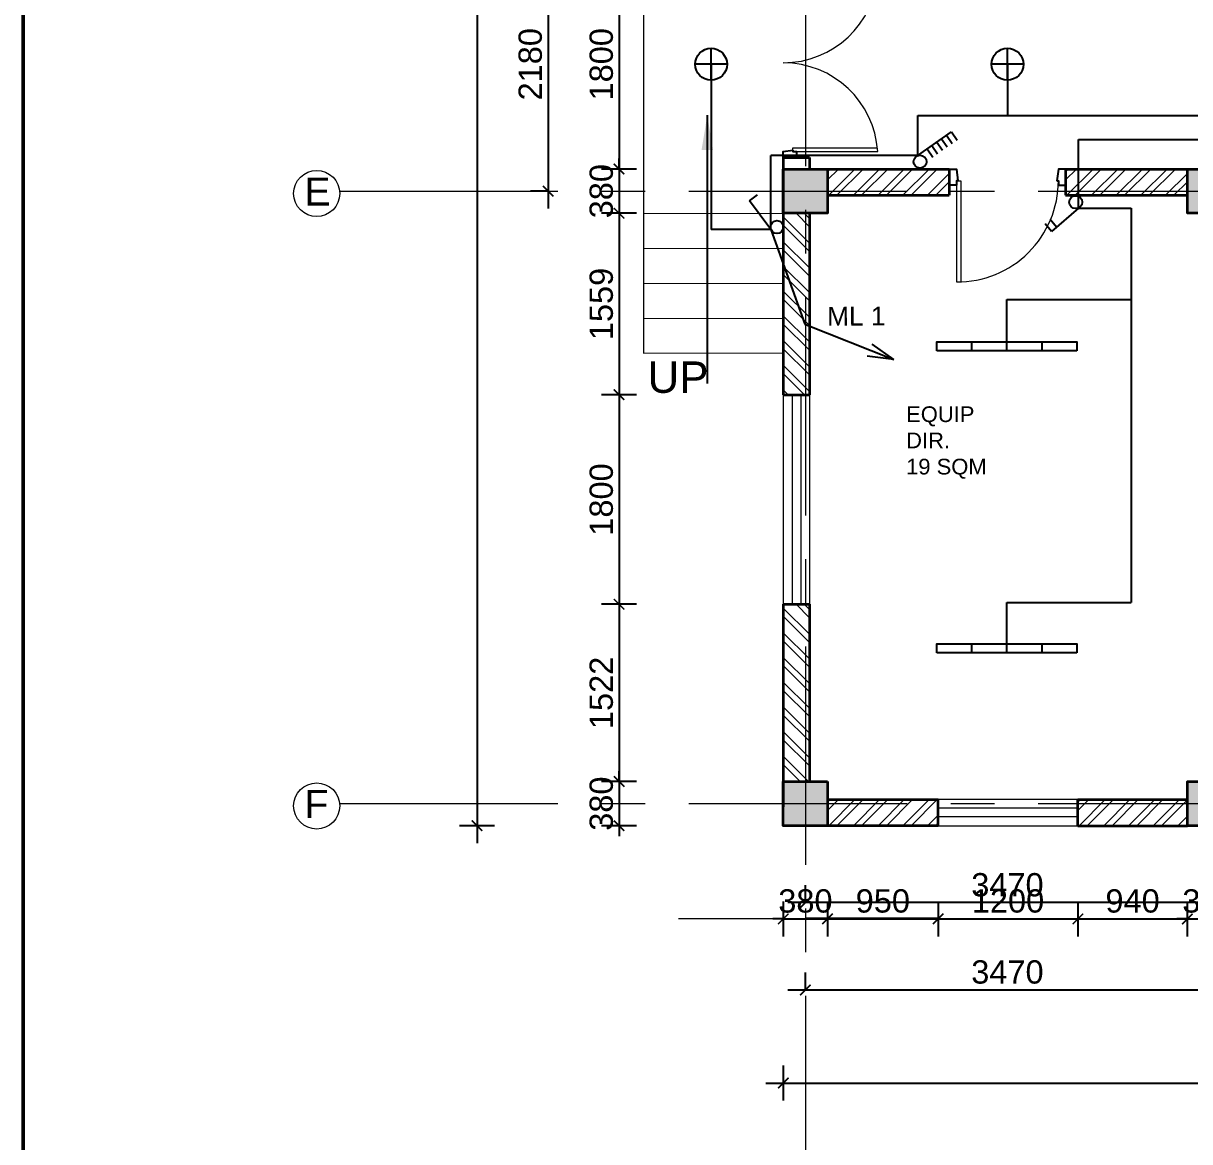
# Model space of a CAD drawing. Header units: inches. Extents: x 527934 to 2134587, y -408734 to 227304.
# Drawn here: x 1700562 to 1710578, y -154872 to -145267 of the extents above; entities that cross this region are included whole.
import ezdxf

# ---------------------------------------------------------------- set-up
doc = ezdxf.new("R2010")
doc.units = ezdxf.units.IN
doc.header["$MEASUREMENT"] = 0
doc.linetypes.add('CENTER', pattern=[2, 1.25, -0.25, 0.25, -0.25])
for name, color, linetype, lineweight in [('1 LIGHT N SWITCH', 3, 'Continuous', 25), ('6 LIGHT PT WIRING', 3, 'Continuous', 25), ('centre line', 1, 'CENTER', 9), ('dim', 253, 'Continuous', 9), ('door', 77, 'Continuous', 13), ('furniture', 253, 'Continuous', 5), ('hatch', 250, 'Continuous', 5), ('plinth', 5, 'Continuous', 9), ('sill', 253, 'Continuous', 13), ('stair steps', 54, 'Continuous', 20), ('text', 7, 'Continuous', 13), ('TITLE THICK', 7, 'Continuous', 50), ('wall - brick', 30, 'Continuous', 35), ('window', 1, 'Continuous', 15)]:
    doc.layers.add(name, color=color, linetype=linetype, lineweight=lineweight)
doc.styles.add('labelling', font='arial.ttf')
doc.styles.get("Standard").update_dxf_attribs({"font": 'arial.ttf'})
doc.styles.add('style1', font='arial.ttf')
doc.dimstyles.new('dim 100', dxfattribs={"dimtxt": 200, "dimasz": 90, "dimexe": 150, "dimexo": 150, "dimgap": 50, "dimtad": 1, "dimdec": 0, "dimzin": 0, "dimdsep": 46, "dimtxsty": 'Standard', "dimblk": 'ARCHTICK', "dimcen": 100, "dimdle": 150, "dimazin": 0, "dimtfac": 1, "dimtdec": 0, "dimtix": 1, "dimtmove": 2, "dimatfit": 3, "dimfxl": 150, "dimfxlon": 1, "dimtolj": 1, "dimtzin": 0, "dimarcsym": 0})

# ---------------------------------------------------------------- blocks, each defined once
blk = doc.blocks.new('Dd1')
at = {"layer": 'door'}
for p, q in [((6330587, 14339), (6330587, 13509)), ((6330599, 14377), (6330625, 14377)), ((6330625, 14377), (6330625, 13510))]:
    blk.add_line(p, q, dxfattribs=at)
at = {"layer": 'door', "lineweight": 25}
for points in [[(6330599, 14377), (6330587, 14377), (6330587, 14339), (6330524, 14339), (6330524, 14479), (6330587, 14479)], [(6331449, 14377), (6331461, 14377), (6331461, 14339), (6331524, 14339), (6331524, 14479), (6331461, 14479)]]:
    blk.add_lwpolyline(points, close=True, dxfattribs=at)
at = {"layer": 'door'}
blk.add_arc((6330593, 14377), 868, 269.6039, 0, dxfattribs=at)
blk = doc.blocks.new('_ArchTick')
at = {"color": 0, "linetype": 'ByBlock', "const_width": 0.15}
blk.add_lwpolyline([(-0.5, -0.5), (0.5, 0.5)], dxfattribs=at)
blk = doc.blocks.new('*D2359')
at = {"layer": 'Defpoints', "color": 0, "ltscale": 400}
for p in [(1707088, -144719), (1705678, -146519), (1707088, -146519)]:
    blk.add_point(p, dxfattribs=at)
at = {"layer": 'dim', "color": 0, "lineweight": -2, "ltscale": 400}
for p, q in [((1705678, -144569), (1705678, -146669)), ((1705828, -144719), (1705528, -144719)), ((1705828, -146519), (1705528, -146519))]:
    blk.add_line(p, q, dxfattribs=at)
at = {"layer": 'dim', "color": 0, "lineweight": -2, "ltscale": 400, "xscale": 90, "yscale": 90, "zscale": 90}
for p, rotation in [((1705678, -144719), 90), ((1705678, -146519), 270)]:
    blk.add_blockref('_ArchTick', p, dxfattribs=dict(at, rotation=rotation))
at = {"layer": 'dim', "color": 0, "ltscale": 400, "insert": (1705526, -145619), "char_height": 200, "attachment_point": 5, "rotation": 90}
blk.add_mtext('\\A1;1800', dxfattribs=at)
blk = doc.blocks.new('*D2360')
at = {"layer": 'Defpoints', "color": 0, "ltscale": 400}
for p in [(1707088, -146519), (1705678, -146899), (1707089, -146899)]:
    blk.add_point(p, dxfattribs=at)
at = {"layer": 'dim', "color": 0, "lineweight": -2, "ltscale": 400}
for p, q in [((1705678, -146519), (1705678, -146429)), ((1705828, -146519), (1705528, -146519)), ((1705678, -146519), (1705678, -146899)), ((1705828, -146899), (1705528, -146899)), ((1705678, -146899), (1705678, -146989))]:
    blk.add_line(p, q, dxfattribs=at)
at = {"layer": 'dim', "color": 0, "lineweight": -2, "ltscale": 400, "xscale": 90, "yscale": 90, "zscale": 90}
for p, rotation in [((1705678, -146519), 270), ((1705678, -146899), 90)]:
    blk.add_blockref('_ArchTick', p, dxfattribs=dict(at, rotation=rotation))
at = {"layer": 'dim', "color": 0, "ltscale": 400, "insert": (1705526, -146709), "char_height": 200, "attachment_point": 5, "rotation": 90}
blk.add_mtext('\\A1;380', dxfattribs=at)
blk = doc.blocks.new('*D2361')
at = {"layer": 'Defpoints', "color": 0, "ltscale": 400}
for p in [(1707088, -146899), (1705678, -148457), (1707088, -148457)]:
    blk.add_point(p, dxfattribs=at)
at = {"layer": 'dim', "color": 0, "lineweight": -2, "ltscale": 400}
for p, q in [((1705678, -146749), (1705678, -148607)), ((1705828, -146899), (1705528, -146899)), ((1705828, -148457), (1705528, -148457))]:
    blk.add_line(p, q, dxfattribs=at)
at = {"layer": 'dim', "color": 0, "lineweight": -2, "ltscale": 400, "xscale": 90, "yscale": 90, "zscale": 90}
for p, rotation in [((1705678, -146899), 90), ((1705678, -148457), 270)]:
    blk.add_blockref('_ArchTick', p, dxfattribs=dict(at, rotation=rotation))
at = {"layer": 'dim', "color": 0, "ltscale": 400, "insert": (1705526, -147678), "char_height": 200, "attachment_point": 5, "rotation": 90}
blk.add_mtext('\\A1;1559', dxfattribs=at)
blk = doc.blocks.new('*D2362')
at = {"layer": 'Defpoints', "color": 0, "ltscale": 400}
for p in [(1707088, -148457), (1705678, -150257), (1707088, -150257)]:
    blk.add_point(p, dxfattribs=at)
at = {"layer": 'dim', "color": 0, "lineweight": -2, "ltscale": 400}
for p, q in [((1705678, -148307), (1705678, -150407)), ((1705828, -148457), (1705528, -148457)), ((1705828, -150257), (1705528, -150257))]:
    blk.add_line(p, q, dxfattribs=at)
at = {"layer": 'dim', "color": 0, "lineweight": -2, "ltscale": 400, "xscale": 90, "yscale": 90, "zscale": 90}
for p, rotation in [((1705678, -148457), 90), ((1705678, -150257), 270)]:
    blk.add_blockref('_ArchTick', p, dxfattribs=dict(at, rotation=rotation))
at = {"layer": 'dim', "color": 0, "ltscale": 400, "insert": (1705526, -149357), "char_height": 200, "attachment_point": 5, "rotation": 90}
blk.add_mtext('\\A1;1800', dxfattribs=at)
blk = doc.blocks.new('*D2363')
at = {"layer": 'Defpoints', "color": 0, "ltscale": 400}
for p in [(1707088, -150257), (1705678, -151779), (1707088, -151779)]:
    blk.add_point(p, dxfattribs=at)
at = {"layer": 'dim', "color": 0, "lineweight": -2, "ltscale": 400}
for p, q in [((1705678, -150107), (1705678, -151929)), ((1705828, -150257), (1705528, -150257)), ((1705828, -151779), (1705528, -151779))]:
    blk.add_line(p, q, dxfattribs=at)
at = {"layer": 'dim', "color": 0, "lineweight": -2, "ltscale": 400, "xscale": 90, "yscale": 90, "zscale": 90}
for p, rotation in [((1705678, -150257), 90), ((1705678, -151779), 270)]:
    blk.add_blockref('_ArchTick', p, dxfattribs=dict(at, rotation=rotation))
at = {"layer": 'dim', "color": 0, "ltscale": 400, "insert": (1705526, -151018), "char_height": 200, "attachment_point": 5, "rotation": 90}
blk.add_mtext('\\A1;1522', dxfattribs=at)
blk = doc.blocks.new('*D2364')
at = {"layer": 'Defpoints', "color": 0, "ltscale": 400}
for p in [(1707088, -151779), (1705678, -152159), (1707088, -152159)]:
    blk.add_point(p, dxfattribs=at)
at = {"layer": 'dim', "color": 0, "lineweight": -2, "ltscale": 400}
for p, q in [((1705678, -151779), (1705678, -151689)), ((1705828, -151779), (1705528, -151779)), ((1705678, -151779), (1705678, -152159)), ((1705828, -152159), (1705528, -152159)), ((1705678, -152159), (1705678, -152249))]:
    blk.add_line(p, q, dxfattribs=at)
at = {"layer": 'dim', "color": 0, "lineweight": -2, "ltscale": 400, "xscale": 90, "yscale": 90, "zscale": 90}
for p, rotation in [((1705678, -151779), 270), ((1705678, -152159), 90)]:
    blk.add_blockref('_ArchTick', p, dxfattribs=dict(at, rotation=rotation))
at = {"layer": 'dim', "color": 0, "ltscale": 400, "insert": (1705526, -151969), "char_height": 200, "attachment_point": 5, "rotation": 90}
blk.add_mtext('\\A1;380', dxfattribs=at)
blk = doc.blocks.new('*D1982')
at = {"layer": 'Defpoints', "color": 0, "ltscale": 400}
for p in [(1705068, -144529), (1705068, -146709), (1705068, -146709)]:
    blk.add_point(p, dxfattribs=at)
at = {"layer": 'dim', "color": 0, "lineweight": -2, "ltscale": 400}
for p, q in [((1705068, -144379), (1705068, -146859)), ((1705068, -144529), (1704918, -144529)), ((1705068, -146709), (1704918, -146709))]:
    blk.add_line(p, q, dxfattribs=at)
at = {"layer": 'dim', "color": 0, "lineweight": -2, "ltscale": 400, "xscale": 90, "yscale": 90, "zscale": 90}
for p, rotation in [((1705068, -144529), 90), ((1705068, -146709), 270)]:
    blk.add_blockref('_ArchTick', p, dxfattribs=dict(at, rotation=rotation))
at = {"layer": 'dim', "color": 0, "ltscale": 400, "insert": (1704916, -145619), "char_height": 200, "attachment_point": 5, "rotation": 90}
blk.add_mtext('\\A1;2180', dxfattribs=at)
blk = doc.blocks.new('*D1983')
at = {"layer": 'Defpoints', "color": 0, "ltscale": 400}
for p in [(1717878, -132629), (1704458, -152159), (1717878, -152159)]:
    blk.add_point(p, dxfattribs=at)
at = {"layer": 'dim', "color": 0, "lineweight": -2, "ltscale": 400}
for p, q in [((1704458, -132479), (1704458, -152309)), ((1704608, -132629), (1704308, -132629)), ((1704608, -152159), (1704308, -152159))]:
    blk.add_line(p, q, dxfattribs=at)
at = {"layer": 'dim', "color": 0, "lineweight": -2, "ltscale": 400, "xscale": 90, "yscale": 90, "zscale": 90}
for p, rotation in [((1704458, -132629), 90), ((1704458, -152159), 270)]:
    blk.add_blockref('_ArchTick', p, dxfattribs=dict(at, rotation=rotation))
at = {"layer": 'dim', "color": 0, "ltscale": 400, "insert": (1704306, -142394), "char_height": 200, "attachment_point": 5, "rotation": 90}
blk.add_mtext('\\A1;19530', dxfattribs=at)
blk = doc.blocks.new('*D2365')
at = {"layer": 'Defpoints', "color": 0, "ltscale": 400}
for p in [(1707088, -152159), (1707468, -152159), (1707468, -152959)]:
    blk.add_point(p, dxfattribs=at)
at = {"layer": 'dim', "color": 0, "lineweight": -2, "ltscale": 400}
for p, q in [((1707088, -152809), (1707088, -153109)), ((1707468, -152809), (1707468, -153109)), ((1707088, -152959), (1706998, -152959)), ((1707088, -152959), (1707468, -152959)), ((1707468, -152959), (1707558, -152959))]:
    blk.add_line(p, q, dxfattribs=at)
at = {"layer": 'dim', "color": 0, "lineweight": -2, "ltscale": 400, "xscale": 90, "yscale": 90, "zscale": 90}
blk.add_blockref('_ArchTick', (1707088, -152959), dxfattribs=at)
at = {"layer": 'dim', "color": 0, "lineweight": -2, "ltscale": 400, "xscale": 90, "yscale": 90, "zscale": 90, "rotation": 180}
blk.add_blockref('_ArchTick', (1707468, -152959), dxfattribs=at)
at = {"layer": 'dim', "color": 0, "ltscale": 400, "insert": (1707278, -152806), "char_height": 200, "attachment_point": 5}
blk.add_mtext('\\A1;380', dxfattribs=at)
blk = doc.blocks.new('*D2366')
at = {"layer": 'Defpoints', "color": 0, "ltscale": 400}
for p in [(1707468, -152159), (1708418, -152159), (1708418, -152959)]:
    blk.add_point(p, dxfattribs=at)
at = {"layer": 'dim', "color": 0, "lineweight": -2, "ltscale": 400}
for p, q in [((1707468, -152809), (1707468, -153109)), ((1708418, -152809), (1708418, -153109)), ((1707318, -152959), (1708568, -152959))]:
    blk.add_line(p, q, dxfattribs=at)
at = {"layer": 'dim', "color": 0, "lineweight": -2, "ltscale": 400, "xscale": 90, "yscale": 90, "zscale": 90, "rotation": 180}
blk.add_blockref('_ArchTick', (1707468, -152959), dxfattribs=at)
at = {"layer": 'dim', "color": 0, "lineweight": -2, "ltscale": 400, "xscale": 90, "yscale": 90, "zscale": 90}
blk.add_blockref('_ArchTick', (1708418, -152959), dxfattribs=at)
at = {"layer": 'dim', "color": 0, "ltscale": 400, "insert": (1707943, -152806), "char_height": 200, "attachment_point": 5}
blk.add_mtext('\\A1;950', dxfattribs=at)
blk = doc.blocks.new('*D2367')
at = {"layer": 'Defpoints', "color": 0, "ltscale": 400}
for p in [(1708418, -152159), (1709618, -152159), (1709618, -152959)]:
    blk.add_point(p, dxfattribs=at)
at = {"layer": 'dim', "color": 0, "lineweight": -2, "ltscale": 400}
for p, q in [((1708418, -152809), (1708418, -153109)), ((1709618, -152809), (1709618, -153109)), ((1708268, -152959), (1709768, -152959))]:
    blk.add_line(p, q, dxfattribs=at)
at = {"layer": 'dim', "color": 0, "lineweight": -2, "ltscale": 400, "xscale": 90, "yscale": 90, "zscale": 90, "rotation": 180}
blk.add_blockref('_ArchTick', (1708418, -152959), dxfattribs=at)
at = {"layer": 'dim', "color": 0, "lineweight": -2, "ltscale": 400, "xscale": 90, "yscale": 90, "zscale": 90}
blk.add_blockref('_ArchTick', (1709618, -152959), dxfattribs=at)
at = {"layer": 'dim', "color": 0, "ltscale": 400, "insert": (1709018, -152806), "char_height": 200, "attachment_point": 5}
blk.add_mtext('\\A1;1200', dxfattribs=at)
blk = doc.blocks.new('*D2368')
at = {"layer": 'Defpoints', "color": 0, "ltscale": 400}
for p in [(1709618, -152159), (1710558, -152159), (1710558, -152959)]:
    blk.add_point(p, dxfattribs=at)
at = {"layer": 'dim', "color": 0, "lineweight": -2, "ltscale": 400}
for p, q in [((1709618, -152809), (1709618, -153109)), ((1710558, -152809), (1710558, -153109)), ((1709468, -152959), (1710708, -152959))]:
    blk.add_line(p, q, dxfattribs=at)
at = {"layer": 'dim', "color": 0, "lineweight": -2, "ltscale": 400, "xscale": 90, "yscale": 90, "zscale": 90, "rotation": 180}
blk.add_blockref('_ArchTick', (1709618, -152959), dxfattribs=at)
at = {"layer": 'dim', "color": 0, "lineweight": -2, "ltscale": 400, "xscale": 90, "yscale": 90, "zscale": 90}
blk.add_blockref('_ArchTick', (1710558, -152959), dxfattribs=at)
at = {"layer": 'dim', "color": 0, "ltscale": 400, "insert": (1710088, -152806), "char_height": 200, "attachment_point": 5}
blk.add_mtext('\\A1;940', dxfattribs=at)
blk = doc.blocks.new('*D2369')
at = {"layer": 'Defpoints', "color": 0, "ltscale": 400}
for p in [(1710558, -152159), (1710938, -152159), (1710938, -152959)]:
    blk.add_point(p, dxfattribs=at)
at = {"layer": 'dim', "color": 0, "lineweight": -2, "ltscale": 400}
for p, q in [((1710558, -152809), (1710558, -153109)), ((1710938, -152809), (1710938, -153109)), ((1710558, -152959), (1710468, -152959)), ((1710558, -152959), (1710938, -152959)), ((1710938, -152959), (1711028, -152959))]:
    blk.add_line(p, q, dxfattribs=at)
at = {"layer": 'dim', "color": 0, "lineweight": -2, "ltscale": 400, "xscale": 90, "yscale": 90, "zscale": 90}
blk.add_blockref('_ArchTick', (1710558, -152959), dxfattribs=at)
at = {"layer": 'dim', "color": 0, "lineweight": -2, "ltscale": 400, "xscale": 90, "yscale": 90, "zscale": 90, "rotation": 180}
blk.add_blockref('_ArchTick', (1710938, -152959), dxfattribs=at)
at = {"layer": 'dim', "color": 0, "ltscale": 400, "insert": (1710748, -152806), "char_height": 200, "attachment_point": 5}
blk.add_mtext('\\A1;380', dxfattribs=at)
blk = doc.blocks.new('*D1985')
at = {"layer": 'Defpoints', "color": 0, "ltscale": 400}
for p in [(1707278, -153569), (1710748, -153569), (1710748, -153569)]:
    blk.add_point(p, dxfattribs=at)
at = {"layer": 'dim', "color": 0, "lineweight": -2, "ltscale": 400}
for p, q in [((1707278, -153569), (1707278, -153419)), ((1710748, -153569), (1710748, -153419)), ((1707128, -153569), (1710898, -153569))]:
    blk.add_line(p, q, dxfattribs=at)
at = {"layer": 'dim', "color": 0, "lineweight": -2, "ltscale": 400, "xscale": 90, "yscale": 90, "zscale": 90, "rotation": 180}
blk.add_blockref('_ArchTick', (1707278, -153569), dxfattribs=at)
at = {"layer": 'dim', "color": 0, "lineweight": -2, "ltscale": 400, "xscale": 90, "yscale": 90, "zscale": 90}
blk.add_blockref('_ArchTick', (1710748, -153569), dxfattribs=at)
at = {"layer": 'dim', "color": 0, "ltscale": 400, "insert": (1709013, -153416), "char_height": 200, "attachment_point": 5}
blk.add_mtext('\\A1;3470', dxfattribs=at)
blk = doc.blocks.new('*D1987')
at = {"layer": 'Defpoints', "color": 0, "ltscale": 400}
for p in [(1707088, -151969), (1742476, -151969), (1742476, -154369)]:
    blk.add_point(p, dxfattribs=at)
at = {"layer": 'dim', "color": 0, "lineweight": -2, "ltscale": 400}
for p, q in [((1707088, -154219), (1707088, -154519)), ((1742476, -154219), (1742476, -154519)), ((1706938, -154369), (1742626, -154369))]:
    blk.add_line(p, q, dxfattribs=at)
at = {"layer": 'dim', "color": 0, "lineweight": -2, "ltscale": 400, "xscale": 90, "yscale": 90, "zscale": 90, "rotation": 180}
blk.add_blockref('_ArchTick', (1707088, -154369), dxfattribs=at)
at = {"layer": 'dim', "color": 0, "lineweight": -2, "ltscale": 400, "xscale": 90, "yscale": 90, "zscale": 90}
blk.add_blockref('_ArchTick', (1742476, -154369), dxfattribs=at)
at = {"layer": 'dim', "color": 0, "ltscale": 400, "insert": (1724782, -154216), "char_height": 200, "attachment_point": 5}
blk.add_mtext('\\A1;35388', dxfattribs=at)
blk = doc.blocks.new('*D2495')
at = {"layer": 'Defpoints', "color": 0, "ltscale": 400}
for p in [(1707278, -152819), (1707278, -152819), (1710748, -152819)]:
    blk.add_point(p, dxfattribs=at)
at = {"layer": 'furniture', "color": 0, "lineweight": -2, "ltscale": 400}
for p, q in [((1707278, -152819), (1707278, -152669)), ((1710748, -152819), (1710748, -152669)), ((1710898, -152819), (1707128, -152819))]:
    blk.add_line(p, q, dxfattribs=at)
at = {"layer": 'furniture', "color": 0, "lineweight": -2, "ltscale": 400, "xscale": 90, "yscale": 90, "zscale": 90, "rotation": 180}
blk.add_blockref('_ArchTick', (1707278, -152819), dxfattribs=at)
at = {"layer": 'furniture', "color": 0, "lineweight": -2, "ltscale": 400, "xscale": 90, "yscale": 90, "zscale": 90}
blk.add_blockref('_ArchTick', (1710748, -152819), dxfattribs=at)
at = {"layer": 'furniture', "color": 0, "ltscale": 400, "insert": (1709013, -152667), "char_height": 200, "attachment_point": 5}
blk.add_mtext('\\A1;3470', dxfattribs=at)
blk = doc.blocks.new('1x36 TL MO')
at = {"color": 3}
for p, q in [((11329249, 640104.8), (11330289.8, 640104.8)), ((11329507.4, 640104.8), (11329507.4, 640038.1)), ((11329768.8, 640104.8), (11329768.8, 640038.1)), ((11330030.3, 640104.8), (11330030.3, 640038.1))]:
    blk.add_line(p, q, dxfattribs=at)
blk.add_lwpolyline([(11330289.8, 640104.8), (11330289.8, 640038.1), (11329249, 640038.1), (11329249, 640104.8)], dxfattribs=at)
blk = doc.blocks.new('dome')
at = {"color": 3}
for p, q in [((542951, 234900), (542951, 235175)), ((543088, 235037), (542814, 235037))]:
    blk.add_line(p, q, dxfattribs=at)
blk.add_circle((542951, 235037), 137, dxfattribs=at)
blk = doc.blocks.new('6 gang')
at = {"color": 3}
for p, q in [((536267.1, 248161.2), (536405.9, 248393.3)), ((536385.7, 248359.4), (536441.6, 248325.7)), ((536405.9, 248393.3), (536461.9, 248359.5)), ((536325.3, 248258.5), (536381.3, 248224.7)), ((536345.2, 248291.7), (536401.2, 248258)), ((536365.3, 248325.7), (536421.2, 248292)), ((536305.1, 248224.6), (536361, 248190.9))]:
    blk.add_line(p, q, dxfattribs=at)
blk.add_circle((536297.4, 248129.1), 42.7, dxfattribs=at)
blk = doc.blocks.new('2 GANG')
at = {"color": 3}
for p, q in [((546996.5, 231907.1), (547117.2, 232109)), ((547117.2, 232109), (547173.2, 232075.3)), ((547094.6, 232071.2), (547150.6, 232037.5))]:
    blk.add_line(p, q, dxfattribs=at)
blk.add_circle((547026.8, 231875), 42.7, dxfattribs=at)
blk = doc.blocks.new('one gang')
at = {"color": 3}
for p, q in [((546568.2, 231598.6), (546688.9, 231800.5)), ((546688.9, 231800.5), (546744.9, 231766.8))]:
    blk.add_line(p, q, dxfattribs=at)
blk.add_circle((546598.5, 231566.5), 42.7, dxfattribs=at)
blk = doc.blocks.new('*U1924')
at = {"color": 3}
for p, q in [((-181347.92, -126936.6), (-181360.04, -126920.06)), ((-181360.04, -126920.06), (-181357.92, -126925.37)), ((-181360.04, -126920.06), (-181355.67, -126923.72)), ((-181326.36, -126938.56), (-181347.92, -126936.6))]:
    blk.add_line(p, q, dxfattribs=at)

msp = doc.modelspace()

# ---------------------------------------------------------------- hatches: boundary and pattern name
at = {"layer": 'hatch', "lineweight": 5, "ltscale": 400}
h = msp.add_hatch(dxfattribs=at)
h.set_pattern_fill('ANSI32', color=256, scale=400)
h.set_pattern_definition([(45, (-796829.92, -115225.44), (-106.066017, 106.066017), []), (45, (-796759.21, -115225.44), (-106.066017, 106.066017), [])])
h.paths.add_polyline_path([(1707468.1, -146743.6), (1707468.1, -146518.6), (1708513.1, -146518.6), (1708513.1, -146743.6)])
h = msp.add_hatch(dxfattribs=at)
h.set_pattern_fill('ANSI32', color=256, scale=400)
h.set_pattern_definition([(45, (-794784.92, -115225.44), (-106.066017, 106.066017), []), (45, (-794714.21, -115225.44), (-106.066017, 106.066017), [])])
h.paths.add_polyline_path([(1709513.1, -146743.6), (1709513.1, -146518.6), (1710558.1, -146518.6), (1710558.1, -146743.6)])
h = msp.add_hatch(dxfattribs=at)
h.set_pattern_fill('ANSI32', color=256, scale=400, angle=-90)
h.set_pattern_definition([(315, (1738598.89, 2357384.75), (106.066017, 106.066017), []), (315, (1738598.89, 2357314.04), (106.066017, 106.066017), [])])
h.paths.add_polyline_path([(1707088.1, -146898.6), (1707313.1, -146898.6), (1707313.1, -148457.1), (1707088.1, -148457.1)])
h = msp.add_hatch(dxfattribs=at)
h.set_pattern_fill('ANSI32', color=256, scale=400, angle=-90)
h.set_pattern_definition([(315, (1738598.89, 2354026.25), (106.066017, 106.066017), []), (315, (1738598.89, 2353955.54), (106.066017, 106.066017), [])])
h.paths.add_polyline_path([(1707088.1, -150257.1), (1707313.1, -150257.1), (1707313.1, -151778.6), (1707088.1, -151778.6)])
h = msp.add_hatch(dxfattribs=at)
h.set_pattern_fill('ANSI32', color=256, scale=400)
h.set_pattern_definition([(45, (-796829.92, -120640.44), (-106.066017, 106.066017), []), (45, (-796759.21, -120640.44), (-106.066017, 106.066017), [])])
h.paths.add_polyline_path([(1707468.1, -152158.6), (1707468.1, -151933.6), (1708418.1, -151933.6), (1708418.1, -152158.6)])
h = msp.add_hatch(dxfattribs=at)
h.set_pattern_fill('ANSI32', color=256, scale=400)
h.set_pattern_definition([(45, (-794679.92, -120640.44), (-106.066017, 106.066017), []), (45, (-794609.21, -120640.44), (-106.066017, 106.066017), [])])
h.paths.add_polyline_path([(1709618.1, -152158.6), (1709618.1, -151933.6), (1710558.1, -151933.6), (1710558.1, -152158.6)])
at = {"layer": 'plinth', "ltscale": 400}
h = msp.add_hatch(color=0, dxfattribs=at)
h.dxf.hatch_style = 1
h.paths.add_polyline_path([(1707468.1, -139078.6), (1707468.1, -139458.6), (1707088.1, -139458.6), (1707088.1, -139078.6)])
h.paths.add_polyline_path([(1710938.1, -139078.6), (1710938.1, -139458.6), (1710558.1, -139458.6), (1710558.1, -139078.6)])
h.paths.add_polyline_path([(1714408.1, -139078.6), (1714408.1, -139458.6), (1714028.1, -139458.6), (1714028.1, -139078.6)])
h.paths.add_polyline_path([(1717878.1, -137478.6), (1717878.1, -137858.6), (1717498.1, -137858.6), (1717498.1, -137478.6)])
h.paths.add_polyline_path([(1717878.1, -132628.6), (1717878.1, -133008.6), (1717498.1, -133008.6), (1717498.1, -132628.6)])
h.paths.add_polyline_path([(1721348.1, -132628.6), (1721348.1, -133008.6), (1720968.1, -133008.6), (1720968.1, -132628.6)])
h.paths.add_polyline_path([(1724818.1, -132628.6), (1724818.1, -133008.6), (1724438.1, -133008.6), (1724438.1, -132628.6)])
h.paths.add_polyline_path([(1728288.1, -132628.6), (1728288.1, -133008.6), (1727908.1, -133008.6), (1727908.1, -132628.6)])
h.paths.add_polyline_path([(1728288.1, -137478.6), (1728288.1, -137858.6), (1727908.1, -137858.6), (1727908.1, -137478.6)])
h.paths.add_polyline_path([(1721348.1, -139078.6), (1721348.1, -139458.6), (1720968.1, -139458.6), (1720968.1, -139078.6)])
h.paths.add_polyline_path([(1724818.1, -139078.6), (1724818.1, -139458.6), (1724438.1, -139458.6), (1724438.1, -139078.6)])
h.paths.add_polyline_path([(1728288.1, -139078.6), (1728288.1, -139458.6), (1727908.1, -139458.6), (1727908.1, -139078.6)])
h.paths.add_polyline_path([(1731758.1, -139078.6), (1731758.1, -139458.6), (1731378.1, -139458.6), (1731378.1, -139078.6)])
h.paths.add_polyline_path([(1735233.1, -139078.6), (1735233.1, -139458.6), (1734853.1, -139458.6), (1734853.1, -139078.6)])
h.paths.add_polyline_path([(1735233.1, -144338.6), (1735233.1, -144718.6), (1734853.1, -144718.6), (1734853.1, -144338.6)])
h.paths.add_polyline_path([(1731758.1, -144338.6), (1731758.1, -144718.6), (1731378.1, -144718.6), (1731378.1, -144338.6)])
h.paths.add_polyline_path([(1728288.1, -144338.6), (1728288.1, -144718.6), (1727908.1, -144718.6), (1727908.1, -144338.6)])
h.paths.add_polyline_path([(1724818.1, -144338.6), (1724818.1, -144718.6), (1724438.1, -144718.6), (1724438.1, -144338.6)])
h.paths.add_polyline_path([(1717878.1, -139078.6), (1717878.1, -139458.6), (1717498.1, -139458.6), (1717498.1, -139078.6)])
h.paths.add_polyline_path([(1714408.1, -144338.6), (1714408.1, -144718.6), (1714028.1, -144718.6), (1714028.1, -144338.6)])
h.paths.add_polyline_path([(1710938.1, -144338.6), (1710938.1, -144718.6), (1710558.1, -144718.6), (1710558.1, -144338.6)])
h.paths.add_polyline_path([(1707468.1, -144338.6), (1707468.1, -144718.6), (1707088.1, -144718.6), (1707088.1, -144338.6)])
h.paths.add_polyline_path([(1707468.1, -146518.6), (1707468.1, -146898.6), (1707088.1, -146898.6), (1707088.1, -146518.6)])
h.paths.add_polyline_path([(1710938.1, -146518.6), (1710938.1, -146898.6), (1710558.1, -146898.6), (1710558.1, -146518.6)])
h.paths.add_polyline_path([(1714408.1, -146518.6), (1714408.1, -146898.6), (1714028.1, -146898.6), (1714028.1, -146518.6)])
h.paths.add_polyline_path([(1717878.1, -146518.6), (1717878.1, -146898.6), (1717498.1, -146898.6), (1717498.1, -146518.6)])
h.paths.add_polyline_path([(1721348.1, -146518.6), (1721348.1, -146898.6), (1720968.1, -146898.6), (1720968.1, -146518.6)])
h.paths.add_polyline_path([(1724818.1, -146518.6), (1724818.1, -146898.6), (1724438.1, -146898.6), (1724438.1, -146518.6)])
h.paths.add_polyline_path([(1728288.1, -146518.6), (1728288.1, -146898.6), (1727908.1, -146898.6), (1727908.1, -146518.6)])
h.paths.add_polyline_path([(1731758.1, -146518.6), (1731758.1, -146898.6), (1731378.1, -146898.6), (1731378.1, -146518.6)])
h.paths.add_polyline_path([(1735233.1, -146518.6), (1735233.1, -146898.6), (1734853.1, -146898.6), (1734853.1, -146518.6)])
h.paths.add_polyline_path([(1735233.1, -151778.6), (1735233.1, -152158.6), (1734853.1, -152158.6), (1734853.1, -151778.6)])
h.paths.add_polyline_path([(1731758.1, -151778.6), (1731758.1, -152158.6), (1731378.1, -152158.6), (1731378.1, -151778.6)])
h.paths.add_polyline_path([(1728288.1, -151778.6), (1728288.1, -152158.6), (1727908.1, -152158.6), (1727908.1, -151778.6)])
h.paths.add_polyline_path([(1724818.1, -151778.6), (1724818.1, -152158.6), (1724438.1, -152158.6), (1724438.1, -151778.6)])
h.paths.add_polyline_path([(1721348.1, -151778.6), (1721348.1, -152158.6), (1720968.1, -152158.6), (1720968.1, -151778.6)])
h.paths.add_polyline_path([(1717878.1, -151778.6), (1717878.1, -152158.6), (1717498.1, -152158.6), (1717498.1, -151778.6)])
h.paths.add_polyline_path([(1714408.1, -151778.6), (1714408.1, -152158.6), (1714028.1, -152158.6), (1714028.1, -151778.6)])
h.paths.add_polyline_path([(1710938.1, -151778.6), (1710938.1, -152158.6), (1710558.1, -152158.6), (1710558.1, -151778.6)])
h.paths.add_polyline_path([(1707468.1, -151778.6), (1707468.1, -152158.6), (1707088.1, -152158.6), (1707088.1, -151778.6)])
edge = h.paths.add_edge_path()
edge.add_line((1717878.1, -139078.6), (1717128.1, -139078.6))

# ---------------------------------------------------------------- linework, layer by layer
at = {"layer": '6 LIGHT PT WIRING', "ltscale": 400}
for p, q in [((1706468, -145618.6), (1706468, -147037.3)), ((1709013.1, -145618.6), (1709013.1, -146059.5)), ((1708244.1, -146401.9), (1708244.1, -146059.5)), ((1708244.1, -146059.5), (1726363.1, -146059.5)), ((1709623.5, -146855.5), (1709623.5, -146264)), ((1709623.5, -146264), (1713145, -146264)), ((1706980.4, -147037.3), (1706980.4, -146401.9)), ((1708244.1, -146401.9), (1706980.4, -146401.9)), ((1709623.5, -146855.5), (1710075, -146855.5)), ((1710075, -146855.5), (1710075, -150240.5)), ((1706980.4, -147037.3), (1706468, -147037.3)), ((1709008.1, -148041.3), (1709008.1, -147638)), ((1709008.1, -147638), (1710075, -147638)), ((1709008.1, -150636.3), (1709008.1, -150240.5)), ((1709008.1, -150240.5), (1710075, -150240.5))]:
    msp.add_line(p, q, dxfattribs=at)
at = {"layer": 'centre line', "ltscale": 1500}
for p, q in [((1707278.1, -129618.6), (1707278.1, -155358.6)), ((1703278.1, -146708.6), (1746006.6, -146708.6)), ((1703278.1, -151968.6), (1746006.6, -151968.6))]:
    msp.add_line(p, q, dxfattribs=at)
at = {"layer": 'dim', "ltscale": 400}
msp.add_line((1707468.1, -152958.6), (1706187.4, -152958.6), dxfattribs=at)
at = {"layer": 'dim'}
for centre in [(1703080.9, -146729), (1703080.9, -151989)]:
    msp.add_circle(centre, 198.2, dxfattribs=at)
at = {"layer": 'door'}
for p, q in [((1707171, -146336.6), (1707896.3, -146336.6)), ((1707171, -146357.7), (1707171, -146336.6)), ((1707171, -146367.4), (1707898.8, -146367.4))]:
    msp.add_line(p, q, dxfattribs=at)
at = {"layer": 'door', "lineweight": 25}
msp.add_lwpolyline([(1707171, -146357.7), (1707171, -146367.4), (1707201.8, -146367.4), (1707201.8, -146418.6), (1707088.1, -146418.6), (1707088.1, -146367.4)], close=True, dxfattribs=at)
at = {"layer": 'door'}
for centre, start, end in [((1707088.1, -144794), 270, 356.38797), ((1707088.1, -146418.6), 3.61203, 90)]:
    msp.add_arc(centre, 812.3, start, end, dxfattribs=at)
at = {"layer": 'sill'}
for p, q in [((1707088.1, -148457.1), (1707088.1, -150257.1)), ((1707313.1, -148457.1), (1707313.1, -150257.1)), ((1709618.1, -151933.6), (1708418.1, -151933.6)), ((1708418.1, -152158.6), (1709618.1, -152158.6))]:
    msp.add_line(p, q, dxfattribs=at)
at = {"layer": 'stair steps'}
for points in [[(1707088.1, -144718.6), (1705888.1, -144718.6), (1705888.1, -146901.1), (1707088.1, -146898.6)], [(1705888.1, -146901.1), (1705888.1, -148101.1), (1707090.6, -148098.6)], [(1705888.1, -147201.1), (1707088.7, -147198.6)], [(1705888.7, -147501.1), (1707089.4, -147498.6)], [(1705889.4, -147801.1), (1707090, -147798.6)]]:
    msp.add_lwpolyline(points, dxfattribs=at)
at = {"layer": 'TITLE THICK'}
msp.add_lwpolyline([(1700561.6, -126600.9), (1746761.6, -126600.9), (1746761.6, -159840.9), (1700561.6, -159840.9)], close=True, dxfattribs=at)
at = {"layer": 'wall - brick'}
for p, q in [((1707088.1, -146418.6), (1707088.1, -146518.6)), ((1707088.1, -146418.6), (1707313.1, -146418.6)), ((1707313.1, -146418.6), (1707313.1, -146518.6)), ((1707088.1, -146518.6), (1707088.1, -148457.1)), ((1707088.1, -146518.6), (1708513.1, -146518.6)), ((1708513.1, -146518.6), (1708513.1, -146743.6)), ((1709513.1, -146518.6), (1710558.1, -146518.6)), ((1709513.1, -146518.6), (1709513.1, -146743.6)), ((1709546.3, -146518.6), (1711983.1, -146518.6)), ((1707468.1, -146743.6), (1708513.1, -146743.6)), ((1709513.1, -146743.6), (1710558.1, -146743.6)), ((1709623.1, -146743.6), (1710558.1, -146743.6)), ((1707313.1, -146898.6), (1707313.1, -148457.1)), ((1707088.1, -148457.1), (1707313.1, -148457.1)), ((1707088.1, -150257.1), (1707088.1, -151995.6)), ((1707088.1, -150257.1), (1707313.1, -150257.1)), ((1707313.1, -150257.1), (1707313.1, -151778.6)), ((1707468.1, -151933.6), (1708418.1, -151933.6)), ((1708418.1, -152158.6), (1708418.1, -151933.6)), ((1709618.1, -151933.6), (1710558.1, -151933.6)), ((1709618.1, -152158.6), (1709618.1, -151933.6)), ((1708418.1, -152158.6), (1707468.1, -152158.6)), ((1709618.1, -152158.6), (1710558.1, -152158.6)), ((1708418.1, -152958.6), (1707278.1, -152958.6))]:
    msp.add_line(p, q, dxfattribs=at)
for points in [[(1707468.1, -146518.6), (1707468.1, -146898.6), (1707088.1, -146898.6), (1707088.1, -146518.6)], [(1710938.1, -146518.6), (1710938.1, -146898.6), (1710558.1, -146898.6), (1710558.1, -146518.6)], [(1707468.1, -151778.6), (1707468.1, -152158.6), (1707088.1, -152158.6), (1707088.1, -151778.6)], [(1710938.1, -151778.6), (1710938.1, -152158.6), (1710558.1, -152158.6), (1710558.1, -151778.6)]]:
    msp.add_lwpolyline(points, close=True, dxfattribs=at)
at = {"layer": 'window'}
for p, q in [((1707163.1, -148457.1), (1707163.1, -150257.1)), ((1707238.1, -148457.1), (1707238.1, -150257.1)), ((1709618.1, -152008.6), (1708418.1, -152008.6)), ((1709618.1, -152083.6), (1708418.1, -152083.6))]:
    msp.add_line(p, q, dxfattribs=at)

# ---------------------------------------------------------------- block references
at = {"layer": '1 LIGHT N SWITCH'}
for p in [(1163517, -380656), (1166062.2, -380656)]:
    msp.add_blockref('dome', p, dxfattribs=at)
at = {"layer": '1 LIGHT N SWITCH', "zscale": 1.3}
for name, p, xscale, yscale, rotation in [('6 gang', (940143.1, -156986.6), 1.299999999659799, 1.299999999755528, 335.956857427357), ('one gang', (1713037.2, -918708.7), 1.299999999750981, 1.300000000410364, 67.48575846869406), ('2 GANG', (2479700, -87453.2), 1.299999999546147, 1.300000000017462, 161.4357410435986)]:
    msp.add_blockref(name, p, dxfattribs=dict(at, xscale=xscale, yscale=yscale, rotation=rotation))
at = {"layer": '1 LIGHT N SWITCH', "color": 3, "xscale": 1.154999999329448, "yscale": 1.154999999329448, "zscale": 1.155, "rotation": 180}
for p in [(14794891.1, 591241.2), (14794891.1, 588646.2)]:
    msp.add_blockref('1x36 TL MO', p, dxfattribs=at)
at = {"layer": '6 LIGHT PT WIRING', "color": 3, "xscale": -39.99999999998463, "yscale": 40, "zscale": 40.00000000000001, "rotation": 284.5979908637959}
msp.add_blockref('*U1924', (4792583.1, 8151594.5), dxfattribs=at)
at = {"layer": 'dim'}
msp.add_blockref('Dd1', (-4622010.8, -160997.6), dxfattribs=at)

# ---------------------------------------------------------------- texts
at = {"layer": '6 LIGHT PT WIRING', "color": 3, "ltscale": 0.005, "insert": (1707715, -147782.5), "char_height": 161.28, "attachment_point": 5, "rotation": 0.25602, "style": 'labelling'}
msp.add_mtext('ML 1', dxfattribs=at)
at = {"layer": 'text', "style": 'style1'}
for s, p in [('E', (1702977, -146832.1)), ('F', (1702977, -152092.1))]:
    msp.add_text(s, height=240, dxfattribs=at).set_placement(p)
at = {"layer": 'text', "attachment_point": 1}
for s, insert, char_height in [('UP', (1705922.6, -148171.2), 270), ('EQUIP\\PDIR.\\P19 SQM', (1708142.9, -148557), 135)]:
    msp.add_mtext_dynamic_manual_height_columns(s, width=7548.854, gutter_width=3500, heights=[0], dxfattribs=dict(at, insert=insert, char_height=char_height))

# ---------------------------------------------------------------- dimensions: what is measured, and where the dimension line sits
at = {"layer": 'dim', "ltscale": 400}
for base, p1, p2, picture, middle in [((1704458.1, -152158.6), (1717878.1, -132628.6), (1717878.1, -152158.6), '*D1983', (1704305.9, -142393.6)), ((1705068.1, -146708.6), (1705068.1, -144528.6), (1705068.1, -146708.6), '*D1982', (1704916, -145618.6)), ((1705678.1, -146518.6), (1707088.1, -144718.6), (1707088.1, -146518.6), '*D2359', (1705526, -145618.6)), ((1705678.1, -146898.6), (1707088.1, -146518.6), (1707088.9, -146898.6), '*D2360', (1705525.9, -146708.6)), ((1705678.113067, -148457.1006368), (1707088.113067, -146898.6006368), (1707088.113067, -148457.1006368), '*D2361', (1705525.9984694, -147677.8506368)), ((1705678.1, -150257.1), (1707088.1, -148457.1), (1707088.1, -150257.1), '*D2362', (1705526, -149357.1)), ((1705678.113067, -151778.6006368), (1707088.113067, -150257.1006368), (1707088.113067, -151778.6006368), '*D2363', (1705525.9984694, -151017.8506368)), ((1705678.1, -152158.6), (1707088.1, -151778.6), (1707088.1, -152158.6), '*D2364', (1705525.9, -151968.6))]:
    dim = msp.add_linear_dim(base=base, p1=p1, p2=p2, angle=90, dimstyle='dim 100', override={"dimpost": '\\X'}, dxfattribs=at)
    dim.commit()
    dim.dimension.update_dxf_attribs({"geometry": picture, "text_midpoint": middle})
for base, p1, p2, picture, middle in [((1742476.1, -154368.6), (1707088.1, -151968.6), (1742476.1, -151968.6), '*D1987', (1724782.1, -154216.4)), ((1707468.1, -152958.6), (1707088.1, -152158.6), (1707468.1, -152158.6), '*D2365', (1707278.1, -152806.4)), ((1708418.1, -152958.6), (1707468.1, -152158.6), (1708418.1, -152158.6), '*D2366', (1707943.1, -152806.5)), ((1709618.1, -152958.6), (1708418.1, -152158.6), (1709618.1, -152158.6), '*D2367', (1709018.1, -152806.5)), ((1710558.1, -152958.6), (1709618.1, -152158.6), (1710558.1, -152158.6), '*D2368', (1710088.1, -152806.5)), ((1710938.1, -152958.6), (1710558.1, -152158.6), (1710938.1, -152158.6), '*D2369', (1710748.1, -152806.4)), ((1710748.1, -153568.6), (1707278.1, -153568.6), (1710748.1, -153568.6), '*D1985', (1709013.1, -153416.4))]:
    dim = msp.add_linear_dim(base=base, p1=p1, p2=p2, dimstyle='dim 100', override={"dimpost": '\\X'}, dxfattribs=at)
    dim.commit()
    dim.dimension.update_dxf_attribs({"geometry": picture, "text_midpoint": middle})
at = {"layer": 'furniture', "ltscale": 400}
dim = msp.add_linear_dim(base=(1707278.1, -152819.3), p1=(1710748.1, -152819.3), p2=(1707278.1, -152819.3), dimstyle='dim 100', override={"dimpost": '\\X'}, dxfattribs=at)
dim.commit()
dim.dimension.update_dxf_attribs({"geometry": '*D2495', "text_midpoint": (1709013.1, -152667.1)})

# ---------------------------------------------------------------- leaders
at = {"layer": 'dim'}
msp.add_leader([(1706435.5, -146056.8), (1706435.5, -148361.8)], dimstyle='dim 100', override={"dimasz": 300, "dimtad": 0}, dxfattribs=at)

doc.saveas('drawing.dxf')
